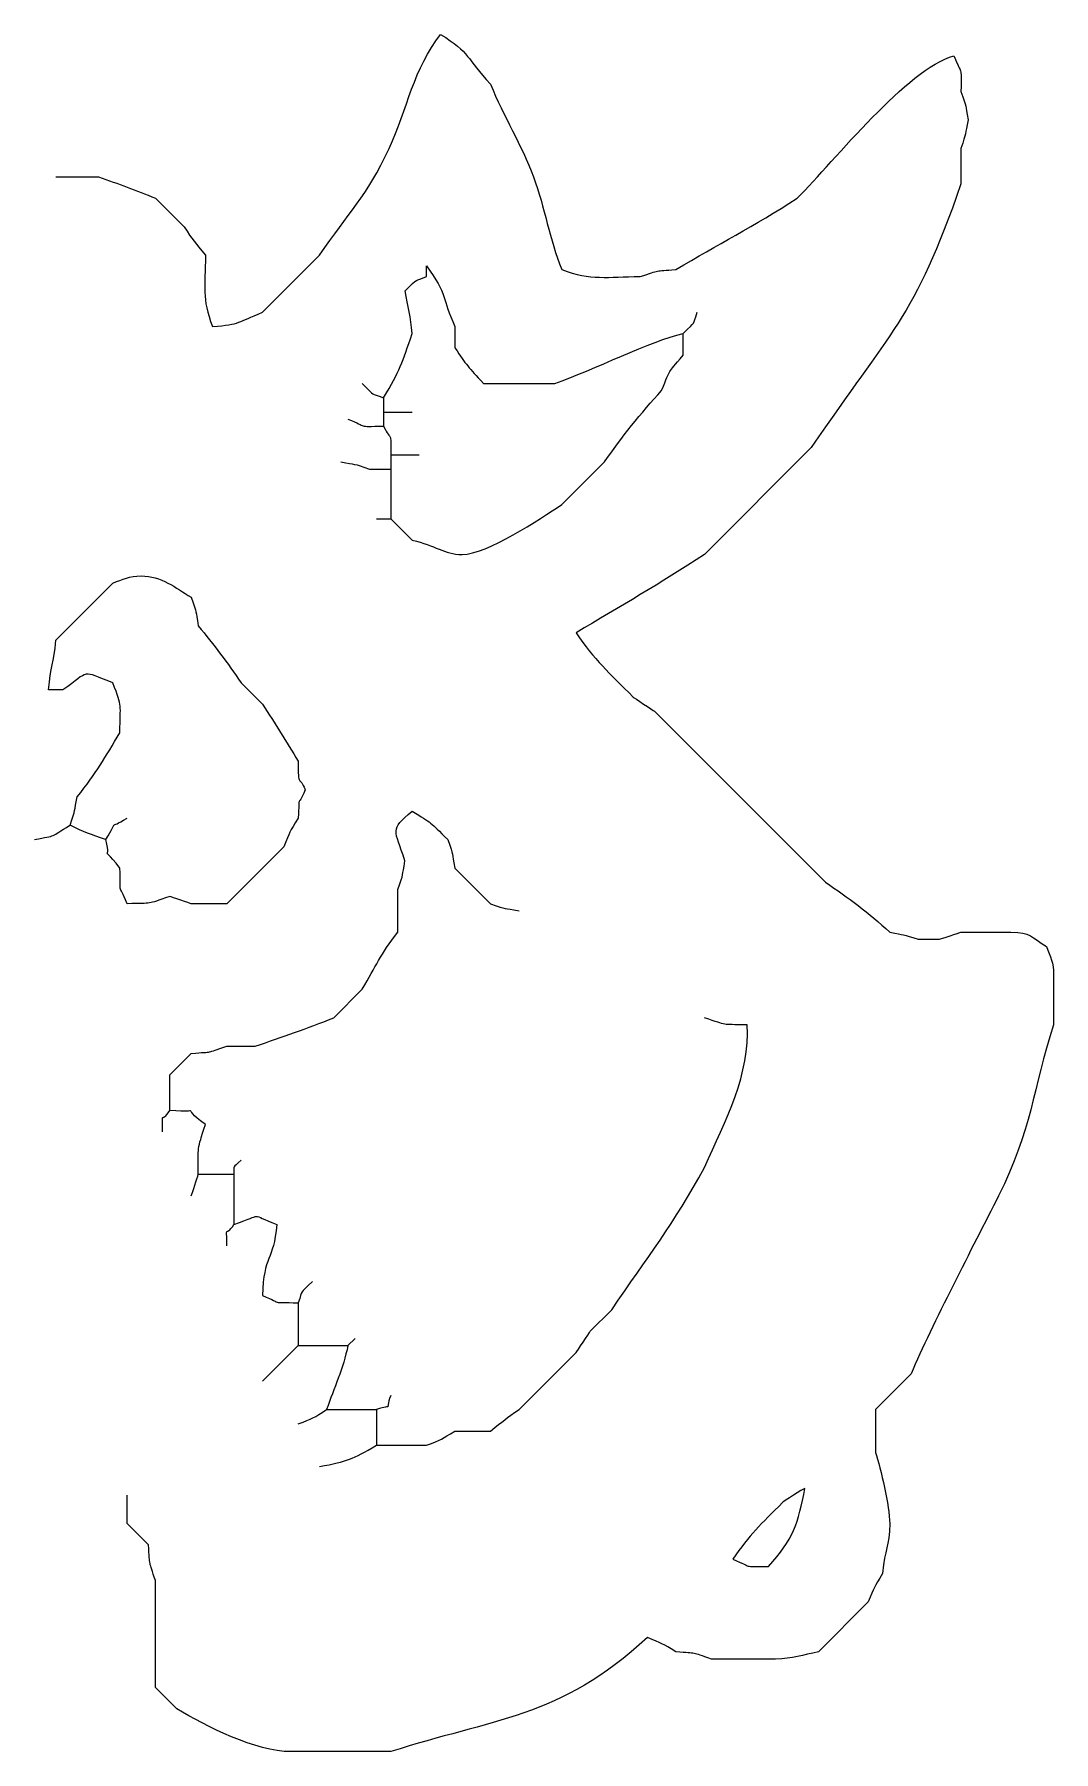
# Model space of a CAD drawing. Header units: centimetres. Extents: x -40.3 to 39, y -29.8 to 28.8.
# Drawn here: x -24.155 to -21.733, y -12.94 to -8.858 of the extents above; entities that cross this region are included whole.
import ezdxf

# ---------------------------------------------------------------- set-up
doc = ezdxf.new("R2010")
doc.units = ezdxf.units.CM
doc.header["$MEASUREMENT"] = 0
doc.layers.add('layer 1', color=7, linetype='Continuous')

msp = doc.modelspace()

# ---------------------------------------------------------------- linework, layer by layer
at = {"layer": 'layer 1', "color": 225, "lineweight": 0}
for points, knots in [([(-24.10442, -9.19655), (-24.10442, -9.19655), (-24.00279, -9.19653), (-24.00279, -9.19653), (-24.00279, -9.19653), (-23.95449, -9.21324), (-23.91449, -9.22841), (-23.86726, -9.24735), (-23.86726, -9.24735), (-23.86726, -9.24735), (-23.79949, -9.31511), (-23.79949, -9.31511), (-23.79949, -9.31511), (-23.77896, -9.34717), (-23.77341, -9.35218), (-23.74868, -9.38287), (-23.74868, -9.38287), (-23.74868, -9.45966), (-23.75817, -9.48417), (-23.73171, -9.55229), (-23.73171, -9.55229), (-23.66369, -9.54702), (-23.67293, -9.54237), (-23.61315, -9.5184), (-23.61315, -9.5184), (-23.61315, -9.5184), (-23.4776, -9.38287), (-23.4776, -9.38287), (-23.4776, -9.38287), (-23.40907, -9.28143), (-23.36585, -9.24468), (-23.31226, -9.12876), (-23.31226, -9.12876), (-23.26816, -9.03343), (-23.2541, -8.93939), (-23.18962, -8.85771), (-23.18962, -8.85771), (-23.11936, -8.90168), (-23.12875, -8.91378), (-23.07102, -8.97629), (-23.07102, -8.97629), (-23.04052, -9.0524), (-22.99664, -9.1214), (-22.96889, -9.19653), (-22.96889, -9.19653), (-22.94164, -9.27022), (-22.93114, -9.34478), (-22.90162, -9.41674), (-22.90162, -9.41674), (-22.83243, -9.44361), (-22.79373, -9.43369), (-22.71525, -9.43369), (-22.71525, -9.43369), (-22.66552, -9.41721), (-22.68409, -9.42086), (-22.63056, -9.41677), (-22.63056, -9.41677), (-22.53021, -9.35664), (-22.44603, -9.31502), (-22.34258, -9.24737), (-22.34258, -9.24737), (-22.25023, -9.15499), (-22.08203, -8.94078), (-21.96987, -8.90851), (-21.96987, -8.90851), (-21.94953, -8.95979), (-21.95295, -8.9256), (-21.95293, -8.99324), (-21.95293, -8.99324), (-21.93797, -9.03486), (-21.94347, -9.02226), (-21.936, -9.06098), (-21.936, -9.06098), (-21.94362, -9.09737), (-21.94012, -9.09013), (-21.95293, -9.12872), (-21.95293, -9.12872), (-21.95293, -9.12872), (-21.95293, -9.21341), (-21.95293, -9.21341), (-21.95293, -9.21341), (-22.0651, -9.53754), (-22.12104, -9.56254), (-22.30869, -9.84025), (-22.30869, -9.84025), (-22.30869, -9.84025), (-22.5628, -10.09434), (-22.5628, -10.09434), (-22.5628, -10.09434), (-22.66789, -10.16308), (-22.76266, -10.21774), (-22.86773, -10.28071), (-22.86773, -10.28071), (-22.82459, -10.34454), (-22.78955, -10.37585), (-22.73222, -10.43318), (-22.73222, -10.43318), (-22.73019, -10.43418), (-22.68426, -10.46519), (-22.68138, -10.46705), (-22.68138, -10.46705), (-22.68138, -10.46705), (-22.27482, -10.87363), (-22.27482, -10.87363), (-22.27482, -10.87363), (-22.22093, -10.91002), (-22.17259, -10.94581), (-22.12233, -10.99221), (-22.12233, -10.99221), (-22.08594, -10.99985), (-22.09319, -10.99635), (-22.05458, -11.00918), (-22.05458, -11.00918), (-22.05458, -11.00918), (-22.00377, -11.00916), (-22.00377, -11.00916), (-22.00377, -11.00916), (-22.00276, -11.00875), (-21.95577, -10.99326), (-21.95293, -10.99221), (-21.95293, -10.99221), (-21.95293, -10.99221), (-21.86826, -10.99224), (-21.86826, -10.99224), (-21.86826, -10.99224), (-21.86826, -10.99224), (-21.83439, -10.99221), (-21.83439, -10.99221), (-21.83439, -10.99221), (-21.78509, -10.99221), (-21.78831, -11.0038), (-21.74966, -11.02613), (-21.74966, -11.02613), (-21.74078, -11.05086), (-21.73273, -11.06476), (-21.73273, -11.09387), (-21.73273, -11.09387), (-21.73273, -11.09387), (-21.73275, -11.14469), (-21.73275, -11.14469), (-21.73275, -11.14469), (-21.73275, -11.14469), (-21.73273, -11.21245), (-21.73273, -11.21245), (-21.73273, -11.21245), (-21.78265, -11.3664), (-21.78427, -11.46118), (-21.86369, -11.61903), (-21.86369, -11.61903), (-21.92569, -11.74225), (-22.0209, -11.92276), (-22.07155, -12.04256), (-22.07155, -12.04256), (-22.07155, -12.04256), (-22.15626, -12.12723), (-22.15626, -12.12723), (-22.15626, -12.12723), (-22.15626, -12.12723), (-22.15624, -12.22886), (-22.15624, -12.22886), (-22.15624, -12.22886), (-22.1438, -12.26724), (-22.12237, -12.35675), (-22.12237, -12.39828), (-22.12237, -12.39828), (-22.12237, -12.45557), (-22.1346, -12.45546), (-22.13931, -12.51687), (-22.13931, -12.51687), (-22.16027, -12.54965), (-22.15884, -12.54965), (-22.17319, -12.58463), (-22.17319, -12.58463), (-22.17319, -12.58463), (-22.29179, -12.70323), (-22.29179, -12.70323), (-22.29179, -12.70323), (-22.32933, -12.71032), (-22.35279, -12.72016), (-22.39342, -12.72018), (-22.39342, -12.72018), (-22.39342, -12.72018), (-22.49506, -12.72018), (-22.49506, -12.72018), (-22.49506, -12.72018), (-22.49506, -12.72018), (-22.54588, -12.72018), (-22.54588, -12.72018), (-22.54588, -12.72018), (-22.5956, -12.7037), (-22.57704, -12.70733), (-22.63056, -12.70323), (-22.63056, -12.70323), (-22.66333, -12.68225), (-22.66333, -12.6837), (-22.69835, -12.66936), (-22.69835, -12.66936), (-22.90685, -12.86187), (-23.06893, -12.86286), (-23.3082, -12.94042), (-23.3082, -12.94042), (-23.3082, -12.94042), (-23.37594, -12.94039), (-23.37594, -12.94039), (-23.37594, -12.94039), (-23.37594, -12.94039), (-23.54536, -12.94039), (-23.54536, -12.94039), (-23.54536, -12.94039), (-23.62886, -12.94042), (-23.74752, -12.88002), (-23.81642, -12.83876), (-23.81642, -12.83876), (-23.81642, -12.83876), (-23.86724, -12.78792), (-23.86724, -12.78792), (-23.86724, -12.78792), (-23.86724, -12.78792), (-23.86724, -12.53381), (-23.86724, -12.53381), (-23.86724, -12.53381), (-23.88371, -12.48408), (-23.88009, -12.50265), (-23.88418, -12.44912), (-23.88418, -12.44912), (-23.88418, -12.44912), (-23.93498, -12.39831), (-23.93498, -12.39831), (-23.93498, -12.39831), (-23.93498, -12.39831), (-23.93498, -12.33054), (-23.93498, -12.33054)], [0, 0, 0, 0, 0.0169492, 0.0169492, 0.0169492, 0.0169492, 0.0338983, 0.0338983, 0.0338983, 0.0338983, 0.0508475, 0.0508475, 0.0508475, 0.0508475, 0.0677966, 0.0677966, 0.0677966, 0.0677966, 0.0847458, 0.0847458, 0.0847458, 0.0847458, 0.1016949, 0.1016949, 0.1016949, 0.1016949, 0.1186441, 0.1186441, 0.1186441, 0.1186441, 0.1355932, 0.1355932, 0.1355932, 0.1355932, 0.1525424, 0.1525424, 0.1525424, 0.1525424, 0.1694915, 0.1694915, 0.1694915, 0.1694915, 0.1864407, 0.1864407, 0.1864407, 0.1864407, 0.2033898, 0.2033898, 0.2033898, 0.2033898, 0.220339, 0.220339, 0.220339, 0.220339, 0.2372881, 0.2372881, 0.2372881, 0.2372881, 0.2542373, 0.2542373, 0.2542373, 0.2542373, 0.2711864, 0.2711864, 0.2711864, 0.2711864, 0.2881356, 0.2881356, 0.2881356, 0.2881356, 0.3050847, 0.3050847, 0.3050847, 0.3050847, 0.3220339, 0.3220339, 0.3220339, 0.3220339, 0.3389831, 0.3389831, 0.3389831, 0.3389831, 0.3559322, 0.3559322, 0.3559322, 0.3559322, 0.3728814, 0.3728814, 0.3728814, 0.3728814, 0.3898305, 0.3898305, 0.3898305, 0.3898305, 0.4067797, 0.4067797, 0.4067797, 0.4067797, 0.4237288, 0.4237288, 0.4237288, 0.4237288, 0.440678, 0.440678, 0.440678, 0.440678, 0.4576271, 0.4576271, 0.4576271, 0.4576271, 0.4745763, 0.4745763, 0.4745763, 0.4745763, 0.4915254, 0.4915254, 0.4915254, 0.4915254, 0.5084746, 0.5084746, 0.5084746, 0.5084746, 0.5254237, 0.5254237, 0.5254237, 0.5254237, 0.5423729, 0.5423729, 0.5423729, 0.5423729, 0.559322, 0.559322, 0.559322, 0.559322, 0.5762712, 0.5762712, 0.5762712, 0.5762712, 0.5932203, 0.5932203, 0.5932203, 0.5932203, 0.6101695, 0.6101695, 0.6101695, 0.6101695, 0.6271186, 0.6271186, 0.6271186, 0.6271186, 0.6440678, 0.6440678, 0.6440678, 0.6440678, 0.6610169, 0.6610169, 0.6610169, 0.6610169, 0.6779661, 0.6779661, 0.6779661, 0.6779661, 0.6949153, 0.6949153, 0.6949153, 0.6949153, 0.7118644, 0.7118644, 0.7118644, 0.7118644, 0.7288136, 0.7288136, 0.7288136, 0.7288136, 0.7457627, 0.7457627, 0.7457627, 0.7457627, 0.7627119, 0.7627119, 0.7627119, 0.7627119, 0.779661, 0.779661, 0.779661, 0.779661, 0.7966102, 0.7966102, 0.7966102, 0.7966102, 0.8135593, 0.8135593, 0.8135593, 0.8135593, 0.8305085, 0.8305085, 0.8305085, 0.8305085, 0.8474576, 0.8474576, 0.8474576, 0.8474576, 0.8644068, 0.8644068, 0.8644068, 0.8644068, 0.8813559, 0.8813559, 0.8813559, 0.8813559, 0.8983051, 0.8983051, 0.8983051, 0.8983051, 0.9152542, 0.9152542, 0.9152542, 0.9152542, 0.9322034, 0.9322034, 0.9322034, 0.9322034, 0.9491525, 0.9491525, 0.9491525, 0.9491525, 0.9661017, 0.9661017, 0.9661017, 0.9661017, 1, 1, 1, 1]), ([(-23.32506, -9.72169), (-23.28637, -9.65711), (-23.2811, -9.63798), (-23.2573, -9.56924), (-23.2573, -9.56924), (-23.26037, -9.52901), (-23.26712, -9.50527), (-23.27422, -9.4676), (-23.27422, -9.4676), (-23.24046, -9.43382), (-23.25277, -9.44707), (-23.22341, -9.43371), (-23.22341, -9.43371), (-23.22341, -9.43371), (-23.22343, -9.40829), (-23.22343, -9.40829), (-23.22343, -9.40829), (-23.17235, -9.47631), (-23.1868, -9.48532), (-23.15566, -9.55231), (-23.15566, -9.55231), (-23.15566, -9.55231), (-23.15566, -9.60313), (-23.15566, -9.60313), (-23.15566, -9.60313), (-23.12805, -9.64439), (-23.12452, -9.64812), (-23.08792, -9.68782), (-23.08792, -9.68782), (-23.08792, -9.68782), (-22.91848, -9.6878), (-22.91848, -9.6878), (-22.91848, -9.6878), (-22.82863, -9.65672), (-22.68781, -9.58486), (-22.61355, -9.5692)], [0, 0, 0, 0, 0.1, 0.1, 0.1, 0.1, 0.2, 0.2, 0.2, 0.2, 0.3, 0.3, 0.3, 0.3, 0.4, 0.4, 0.4, 0.4, 0.5, 0.5, 0.5, 0.5, 0.6, 0.6, 0.6, 0.6, 0.7, 0.7, 0.7, 0.7, 0.8, 0.8, 0.8, 0.8, 1, 1, 1, 1]), ([(-23.3759, -9.68782), (-23.34295, -9.7208), (-23.35878, -9.70899), (-23.32508, -9.72169), (-23.32508, -9.72169), (-23.32508, -9.72169), (-23.32508, -9.75558), (-23.32508, -9.75558), (-23.32508, -9.75558), (-23.32508, -9.75558), (-23.32508, -9.78946), (-23.32508, -9.78946), (-23.32508, -9.78946), (-23.30632, -9.82853), (-23.30816, -9.79678), (-23.30818, -9.85722), (-23.30818, -9.85722), (-23.30818, -9.85722), (-23.30816, -9.89109), (-23.30816, -9.89109), (-23.30816, -9.89109), (-23.30816, -9.89109), (-23.30818, -10.00969), (-23.30818, -10.00969), (-23.30818, -10.00969), (-23.30818, -10.00969), (-23.25734, -10.06053), (-23.25734, -10.06053), (-23.25734, -10.06053), (-23.20215, -10.07214), (-23.18177, -10.0944), (-23.13874, -10.09438), (-23.13874, -10.09438), (-23.07949, -10.0944), (-22.95361, -10.00984), (-22.9016, -9.9758), (-22.9016, -9.9758), (-22.9016, -9.9758), (-22.79994, -9.87417), (-22.79994, -9.87417), (-22.79994, -9.87417), (-22.76242, -9.81863), (-22.71186, -9.75616), (-22.66439, -9.70477), (-22.66439, -9.70477), (-22.63985, -9.64486), (-22.65425, -9.67158), (-22.61358, -9.62006), (-22.61358, -9.62006), (-22.61358, -9.62006), (-22.61358, -9.56922), (-22.61358, -9.56922), (-22.61358, -9.56922), (-22.58062, -9.53626), (-22.5924, -9.55208), (-22.5797, -9.5184)], [0, 0, 0, 0, 0.0666667, 0.0666667, 0.0666667, 0.0666667, 0.1333333, 0.1333333, 0.1333333, 0.1333333, 0.2, 0.2, 0.2, 0.2, 0.2666667, 0.2666667, 0.2666667, 0.2666667, 0.3333333, 0.3333333, 0.3333333, 0.3333333, 0.4, 0.4, 0.4, 0.4, 0.4666667, 0.4666667, 0.4666667, 0.4666667, 0.5333333, 0.5333333, 0.5333333, 0.5333333, 0.6, 0.6, 0.6, 0.6, 0.6666667, 0.6666667, 0.6666667, 0.6666667, 0.7333333, 0.7333333, 0.7333333, 0.7333333, 0.8, 0.8, 0.8, 0.8, 0.8666667, 0.8666667, 0.8666667, 0.8666667, 1, 1, 1, 1]), ([(-23.42672, -9.87419), (-23.39073, -9.8817), (-23.39874, -9.87679), (-23.35893, -9.89111), (-23.35893, -9.89111), (-23.35893, -9.89111), (-23.30814, -9.89111), (-23.30814, -9.89111)], [0, 0, 0, 0, 0.3333333, 0.3333333, 0.3333333, 0.3333333, 1, 1, 1, 1]), ([(-23.98578, -10.77206), (-24.02167, -10.76015), (-24.03687, -10.75413), (-24.07049, -10.73815), (-24.07049, -10.73815), (-24.05616, -10.69836), (-24.06105, -10.70635), (-24.05352, -10.67041), (-24.05352, -10.67041), (-24.00744, -10.61359), (-23.98735, -10.57712), (-23.95188, -10.51793), (-23.95188, -10.51793), (-23.95188, -10.44637), (-23.94469, -10.46154), (-23.96885, -10.39935), (-23.96885, -10.39935), (-24.04532, -10.36964), (-24.0214, -10.36926), (-24.08743, -10.41628), (-24.08743, -10.41628), (-24.08743, -10.41628), (-24.12132, -10.41628), (-24.12132, -10.41628), (-24.12132, -10.41628), (-24.11691, -10.35923), (-24.10873, -10.3547), (-24.10436, -10.29767), (-24.10436, -10.29767), (-24.10436, -10.29767), (-23.96883, -10.16215), (-23.96883, -10.16215), (-23.96883, -10.16215), (-23.94409, -10.15325), (-23.93018, -10.14522), (-23.90107, -10.14522), (-23.90107, -10.14522), (-23.85353, -10.1452), (-23.82041, -10.17329), (-23.78246, -10.19602), (-23.78246, -10.19602), (-23.76752, -10.23768), (-23.77301, -10.22506), (-23.76554, -10.26378), (-23.76554, -10.26378), (-23.7287, -10.30918), (-23.69573, -10.35216), (-23.6639, -10.39933), (-23.6639, -10.39933), (-23.6639, -10.39933), (-23.61309, -10.45013), (-23.61309, -10.45013), (-23.61309, -10.45013), (-23.58244, -10.49702), (-23.55672, -10.53836), (-23.52838, -10.58567), (-23.52838, -10.58567), (-23.52838, -10.65111), (-23.52513, -10.6189), (-23.51143, -10.65344), (-23.51143, -10.65344), (-23.53249, -10.7024), (-23.52353, -10.65958), (-23.52838, -10.7212), (-23.52838, -10.7212), (-23.54936, -10.75394), (-23.5479, -10.75396), (-23.56227, -10.78892), (-23.56227, -10.78892), (-23.56227, -10.78892), (-23.6978, -10.92447), (-23.6978, -10.92447), (-23.6978, -10.92447), (-23.6978, -10.92447), (-23.78248, -10.92449), (-23.78248, -10.92449), (-23.78248, -10.92449), (-23.78349, -10.92409), (-23.83048, -10.90855), (-23.8333, -10.90755), (-23.8333, -10.90755), (-23.89315, -10.9269), (-23.86835, -10.92302), (-23.93494, -10.92449), (-23.93494, -10.92449), (-23.95641, -10.87039), (-23.95039, -10.90829), (-23.95188, -10.83978), (-23.95188, -10.83978), (-24.00697, -10.7701), (-23.96791, -10.83771), (-23.98575, -10.77204), (-23.98575, -10.77204), (-23.95218, -10.7193), (-23.9837, -10.75119), (-23.93496, -10.7212)], [0, 0, 0, 0, 0.04, 0.04, 0.04, 0.04, 0.08, 0.08, 0.08, 0.08, 0.12, 0.12, 0.12, 0.12, 0.16, 0.16, 0.16, 0.16, 0.2, 0.2, 0.2, 0.2, 0.24, 0.24, 0.24, 0.24, 0.28, 0.28, 0.28, 0.28, 0.32, 0.32, 0.32, 0.32, 0.36, 0.36, 0.36, 0.36, 0.4, 0.4, 0.4, 0.4, 0.44, 0.44, 0.44, 0.44, 0.48, 0.48, 0.48, 0.48, 0.52, 0.52, 0.52, 0.52, 0.56, 0.56, 0.56, 0.56, 0.6, 0.6, 0.6, 0.6, 0.64, 0.64, 0.64, 0.64, 0.68, 0.68, 0.68, 0.68, 0.72, 0.72, 0.72, 0.72, 0.76, 0.76, 0.76, 0.76, 0.8, 0.8, 0.8, 0.8, 0.84, 0.84, 0.84, 0.84, 0.88, 0.88, 0.88, 0.88, 0.92, 0.92, 0.92, 0.92, 1, 1, 1, 1]), ([(-23.66403, -11.53439), (-23.68495, -11.5553), (-23.68096, -11.54331), (-23.68096, -11.56826), (-23.68096, -11.56826), (-23.68096, -11.56826), (-23.76567, -11.56828), (-23.76567, -11.56828), (-23.76567, -11.56828), (-23.76567, -11.49817), (-23.76908, -11.51247), (-23.74872, -11.44968), (-23.74872, -11.44968), (-23.81787, -11.39929), (-23.7452, -11.42451), (-23.83341, -11.41579), (-23.83341, -11.41579), (-23.83341, -11.41579), (-23.83341, -11.3311), (-23.83341, -11.3311), (-23.83341, -11.3311), (-23.83341, -11.3311), (-23.78259, -11.2803), (-23.78259, -11.2803), (-23.78259, -11.2803), (-23.72443, -11.27571), (-23.75205, -11.2809), (-23.6979, -11.26333), (-23.6979, -11.26333), (-23.6979, -11.26333), (-23.63014, -11.26335), (-23.63014, -11.26335), (-23.63014, -11.26335), (-23.56481, -11.24073), (-23.50814, -11.22137), (-23.44379, -11.19559), (-23.44379, -11.19559), (-23.44379, -11.19559), (-23.37605, -11.12783), (-23.37605, -11.12783), (-23.37605, -11.12783), (-23.34269, -11.07216), (-23.33413, -11.04651), (-23.29134, -10.9923), (-23.29134, -10.9923), (-23.29134, -10.9923), (-23.29134, -10.89066), (-23.29134, -10.89066), (-23.29134, -10.89066), (-23.27636, -10.84902), (-23.28189, -10.86162), (-23.27439, -10.8229), (-23.27439, -10.8229), (-23.29945, -10.74568), (-23.31138, -10.75063), (-23.25747, -10.7043), (-23.25747, -10.7043), (-23.20938, -10.7333), (-23.21641, -10.72938), (-23.17276, -10.77208), (-23.17276, -10.77208), (-23.15782, -10.8137), (-23.1633, -10.80109), (-23.15583, -10.83983), (-23.15583, -10.83983), (-23.15583, -10.83983), (-23.07112, -10.92451), (-23.07112, -10.92451), (-23.07112, -10.92451), (-23.02948, -10.93948), (-23.0421, -10.93397), (-23.0034, -10.94146)], [0, 0, 0, 0, 0.0526316, 0.0526316, 0.0526316, 0.0526316, 0.1052632, 0.1052632, 0.1052632, 0.1052632, 0.1578947, 0.1578947, 0.1578947, 0.1578947, 0.2105263, 0.2105263, 0.2105263, 0.2105263, 0.2631579, 0.2631579, 0.2631579, 0.2631579, 0.3157895, 0.3157895, 0.3157895, 0.3157895, 0.3684211, 0.3684211, 0.3684211, 0.3684211, 0.4210526, 0.4210526, 0.4210526, 0.4210526, 0.4736842, 0.4736842, 0.4736842, 0.4736842, 0.5263158, 0.5263158, 0.5263158, 0.5263158, 0.5789474, 0.5789474, 0.5789474, 0.5789474, 0.6315789, 0.6315789, 0.6315789, 0.6315789, 0.6842105, 0.6842105, 0.6842105, 0.6842105, 0.7368421, 0.7368421, 0.7368421, 0.7368421, 0.7894737, 0.7894737, 0.7894737, 0.7894737, 0.8421053, 0.8421053, 0.8421053, 0.8421053, 0.8947368, 0.8947368, 0.8947368, 0.8947368, 1, 1, 1, 1]), ([(-23.30827, -12.09349), (-23.32457, -12.13668), (-23.29894, -12.11105), (-23.34214, -12.12738), (-23.34214, -12.12738), (-23.34214, -12.12738), (-23.34214, -12.21207), (-23.34214, -12.21207), (-23.34214, -12.21207), (-23.34214, -12.21207), (-23.22353, -12.21207), (-23.22353, -12.21207), (-23.22353, -12.21207), (-23.18682, -12.19886), (-23.18781, -12.19706), (-23.15579, -12.17818), (-23.15579, -12.17818), (-23.15579, -12.17818), (-23.07108, -12.1782), (-23.07108, -12.1782), (-23.07108, -12.1782), (-23.04063, -12.15412), (-23.03429, -12.14808), (-23.00334, -12.12736), (-23.00334, -12.12736), (-23.00334, -12.12736), (-22.86779, -11.99185), (-22.86779, -11.99185), (-22.86779, -11.99185), (-22.86679, -11.98982), (-22.83575, -11.94392), (-22.83392, -11.94101), (-22.83392, -11.94101), (-22.83392, -11.94101), (-22.7831, -11.89022), (-22.7831, -11.89022), (-22.7831, -11.89022), (-22.69792, -11.76414), (-22.63494, -11.68611), (-22.56286, -11.55136), (-22.56286, -11.55136), (-22.51117, -11.44022), (-22.45391, -11.32681), (-22.46123, -11.21254), (-22.46123, -11.21254), (-22.52782, -11.21113), (-22.50304, -11.21501), (-22.56286, -11.19559)], [0, 0, 0, 0, 0.0769231, 0.0769231, 0.0769231, 0.0769231, 0.1538462, 0.1538462, 0.1538462, 0.1538462, 0.2307692, 0.2307692, 0.2307692, 0.2307692, 0.3076923, 0.3076923, 0.3076923, 0.3076923, 0.3846154, 0.3846154, 0.3846154, 0.3846154, 0.4615385, 0.4615385, 0.4615385, 0.4615385, 0.5384615, 0.5384615, 0.5384615, 0.5384615, 0.6153846, 0.6153846, 0.6153846, 0.6153846, 0.6923077, 0.6923077, 0.6923077, 0.6923077, 0.7692308, 0.7692308, 0.7692308, 0.7692308, 0.8461538, 0.8461538, 0.8461538, 0.8461538, 1, 1, 1, 1]), ([(-23.68083, -11.56826), (-23.68083, -11.56826), (-23.68083, -11.68686), (-23.68083, -11.68686), (-23.68083, -11.68686), (-23.60485, -11.66223), (-23.64802, -11.66163), (-23.57917, -11.68688), (-23.57917, -11.68688), (-23.58607, -11.77603), (-23.61095, -11.75836), (-23.61309, -11.85626), (-23.61309, -11.85626), (-23.55898, -11.87773), (-23.59691, -11.87171), (-23.52838, -11.87323)], [0, 0, 0, 0, 0.2, 0.2, 0.2, 0.2, 0.4, 0.4, 0.4, 0.4, 0.6, 0.6, 0.6, 0.6, 1, 1, 1, 1]), ([(-23.49455, -11.82237), (-23.52752, -11.85534), (-23.51572, -11.83951), (-23.52842, -11.87321), (-23.52842, -11.87321), (-23.52842, -11.87321), (-23.52842, -11.97484), (-23.52842, -11.97484), (-23.52842, -11.97484), (-23.52842, -11.97484), (-23.40984, -11.97484), (-23.40984, -11.97484), (-23.40984, -11.97484), (-23.42126, -12.02918), (-23.44281, -12.07573), (-23.46065, -12.12729), (-23.46065, -12.12729), (-23.46065, -12.12729), (-23.34205, -12.12732), (-23.34205, -12.12732)], [0, 0, 0, 0, 0.1666667, 0.1666667, 0.1666667, 0.1666667, 0.3333333, 0.3333333, 0.3333333, 0.3333333, 0.5, 0.5, 0.5, 0.5, 0.6666667, 0.6666667, 0.6666667, 0.6666667, 1, 1, 1, 1]), ([(-22.41033, -12.50009), (-22.47841, -12.50007), (-22.44384, -12.50299), (-22.49506, -12.48312), (-22.49506, -12.48312), (-22.45527, -12.42432), (-22.4296, -12.40074), (-22.37646, -12.34762), (-22.37646, -12.34762), (-22.37445, -12.34642), (-22.32852, -12.31558), (-22.32385, -12.31445), (-22.32385, -12.31445), (-22.33911, -12.39621), (-22.35206, -12.43696), (-22.41033, -12.50009)], [0, 0, 0, 0, 0.2, 0.2, 0.2, 0.2, 0.4, 0.4, 0.4, 0.4, 0.6, 0.6, 0.6, 0.6, 1, 1, 1, 1])]:
    msp.add_open_spline(points, degree=3, knots=knots, dxfattribs=at)
for points in [[(-23.32506, -9.75558), (-23.32506, -9.75558), (-23.25732, -9.75561), (-23.25732, -9.75561)], [(-23.4099, -9.77253), (-23.35861, -9.79285), (-23.39283, -9.78946), (-23.32519, -9.78946)], [(-23.30827, -9.85722), (-23.30827, -9.85722), (-23.2405, -9.85724), (-23.2405, -9.85724)], [(-23.34207, -10.00969), (-23.34207, -10.00969), (-23.3082, -10.00969), (-23.3082, -10.00969)], [(-24.15524, -10.77206), (-24.09898, -10.76116), (-24.12079, -10.76781), (-24.07055, -10.73815)], [(-23.85031, -11.4666), (-23.85033, -11.40979), (-23.85526, -11.45092), (-23.83337, -11.41579)], [(-23.78248, -11.61908), (-23.77945, -11.61107), (-23.76857, -11.57626), (-23.76556, -11.56828)], [(-23.69784, -11.7377), (-23.69784, -11.68089), (-23.70275, -11.72199), (-23.68089, -11.68686)], [(-23.39289, -11.95783), (-23.39289, -11.95783), (-23.40984, -11.97478), (-23.40984, -11.97478)], [(-23.61319, -12.05949), (-23.61319, -12.05949), (-23.52848, -11.97482), (-23.52848, -11.97482)], [(-23.52835, -12.16112), (-23.49297, -12.14825), (-23.49209, -12.14729), (-23.46061, -12.12723)], [(-23.47754, -12.26278), (-23.4095, -12.24991), (-23.40068, -12.24581), (-23.34199, -12.21196)]]:
    msp.add_open_spline(points, degree=3, dxfattribs=at)

doc.saveas('drawing.dxf')
